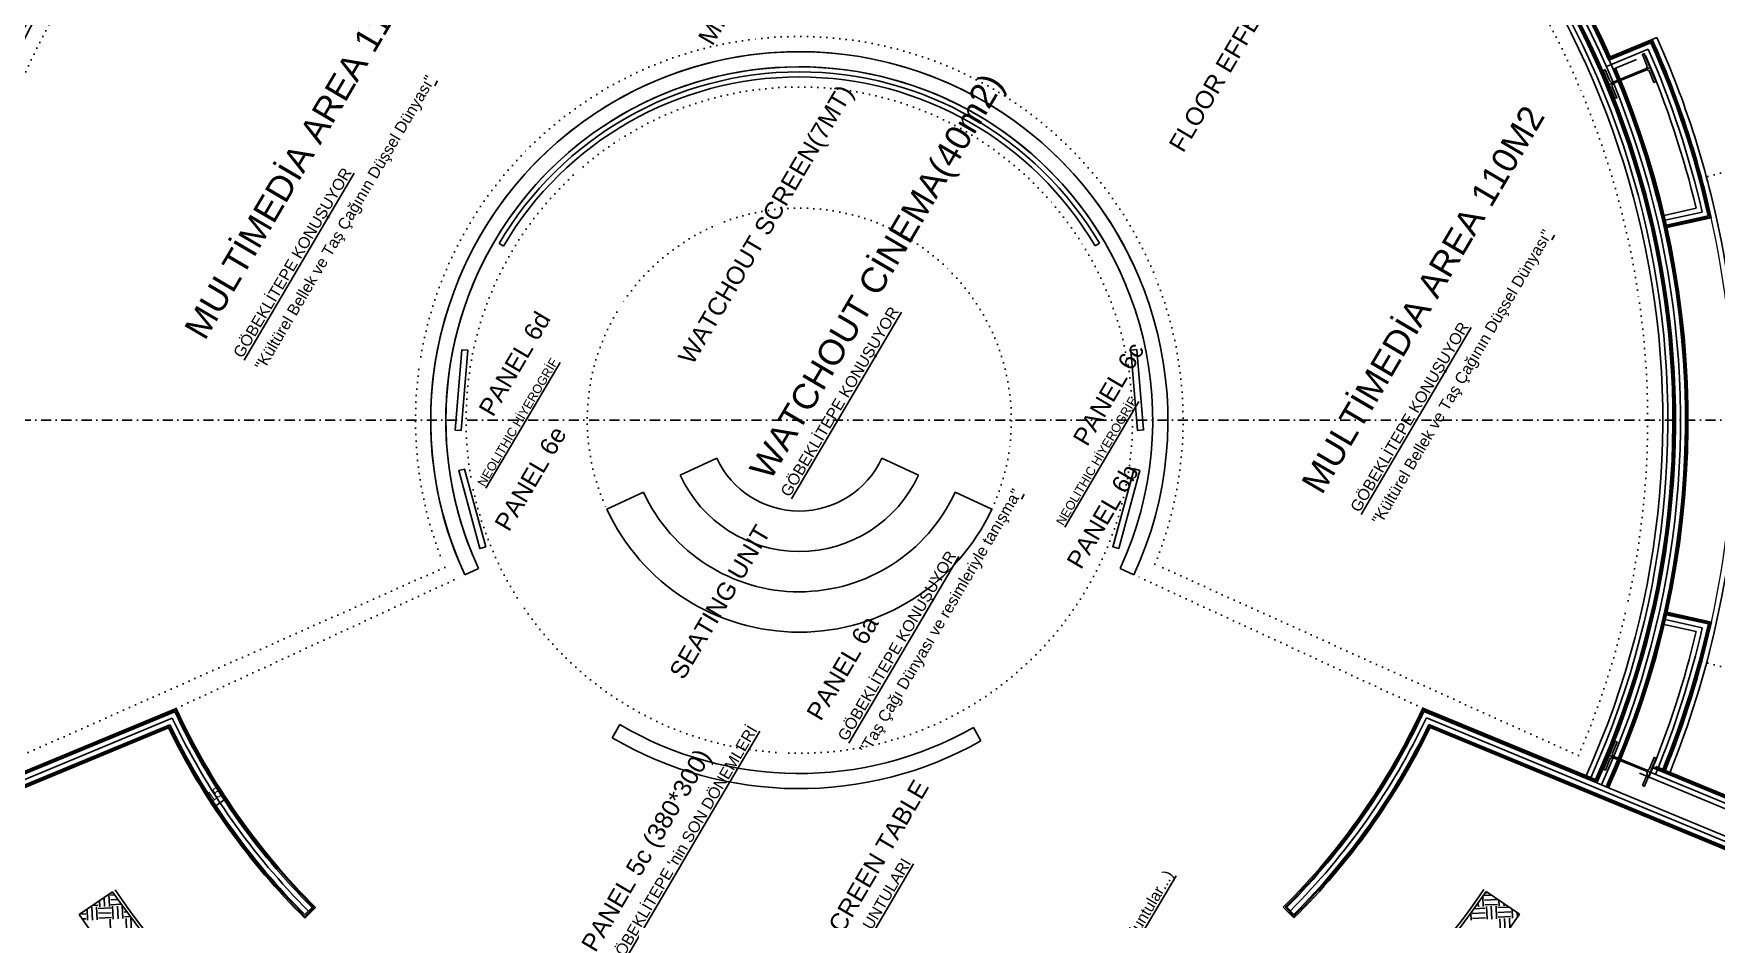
# Model space of a CAD drawing. Header units: millimetres. Extents: x 132785 to 150483, y 90225 to 103753.
# Drawn here: x 144102 to 145768, y 101748 to 102626 of the extents above; entities that cross this region are included whole.
import ezdxf

# ---------------------------------------------------------------- set-up
doc = ezdxf.new("R2010")
doc.units = ezdxf.units.MM
for name, pattern in [('061-GZM-AP-100$0$DASHDOT', [1, 0.5, -0.25, 0, -0.25]), ('061-GZM-AP-100$0$HIDDEN', [0.375, 0.25, -0.125]), ('DASHDOT', [1, 0.5, -0.25, 0, -0.25]), ('DOT', [6.35, 0, -6.35])]:
    doc.linetypes.add(name, pattern=pattern)
doc.layers.add('061-GZM-AP-100$0$A-HATCH', color=8, linetype='Continuous')
doc.layers.add('061-GZM-AP-100$0$A-kiris', color=252, linetype='Continuous', lineweight=0)
doc.styles.add('061-GZM-AP-100$0$text-50', font='ARIALN.TTF', dxfattribs={"height": 10})
doc.styles.get("Standard").update_dxf_attribs({"font": 'arial.ttf'})

msp = doc.modelspace()

# ---------------------------------------------------------------- hatches: boundary and pattern name
at = {"layer": '061-GZM-AP-100$0$A-HATCH'}
h = msp.add_hatch(dxfattribs=at)
h.set_pattern_fill('ANSI35', color=253, angle=22.51534, style=0)
h.set_pattern_definition([(67.51534, (144860.2734, 102242.716), (-5.867285, 2.428469), []), (67.51534, (144864.421, 102244.4354), (-5.867285, 2.428469), [7.9375, -1.5875, 0, -1.5875])])
h.paths.add_polyline_path([(146250.624, 101829.164), (146443.823, 101777.451), (146454.165, 101816.091), (146260.966, 101867.803)])
h.paths.add_polyline_path([(146250.402, 102657.013), (146501.525, 102724.373), (146511.888, 102685.739), (146260.765, 102618.379)])
h.paths.add_polyline_path([(145399.585, 103513.031), (145376.485, 103522.592), (145244.517, 103203.749), (145267.616, 103194.188)])
edge = h.paths.add_edge_path()
edge.add_line((145446.984, 103568.714), (145437.42, 103545.608))
edge.add_arc((144860.273, 102242.716), 1425, 412.017941, 426.107935, ccw=False)
edge.add_line((145737.239, 103365.906), (145494.528, 103060.608))
edge.add_line((145494.528, 103060.608), (145514.097, 103045.05))
edge.add_line((145514.097, 103045.05), (145772.367, 103369.918))
edge.add_arc((144860.273, 102242.716), 1450, 411.021405, 426.132205)

# ---------------------------------------------------------------- linework, layer by layer
at = {"color": 253, "ltscale": 12}
for p, q in [((145700.984, 102610.156), (145659.406, 102592.92)), ((145717.651, 102440.715), (145754.317, 102448.854)), ((145717.757, 102045.176), (145754.427, 102037.056)), ((144239.402, 101947.461), (144035.971, 101863.134)), ((145481.303, 101947.794), (145841.821, 101798.575)), ((145855.728, 101830.699), (145698.788, 101895.656))]:
    msp.add_line(p, q, dxfattribs=at)
at = {"color": 253}
for p, q in [((145703.589, 102616.648), (145662.006, 102599.411)), ((145704.237, 102618.269), (145662.652, 102601.032)), ((145704.883, 102619.89), (145663.297, 102602.652)), ((145666.02, 102590.249), (145662.059, 102599.432)), ((145689.116, 102599.823), (145666.02, 102590.249)), ((145716.567, 102445.597), (145748.298, 102452.64)), ((145718.818, 102435.853), (145760.308, 102445.062)), ((145719.091, 102434.633), (145761.802, 102444.114)), ((145719.363, 102433.413), (145763.294, 102443.164)), ((145716.676, 102040.294), (145748.411, 102033.267)), ((145718.921, 102050.039), (145760.416, 102040.851)), ((145719.194, 102051.259), (145761.909, 102041.801)), ((145719.465, 102052.479), (145763.401, 102042.751)), ((144243.149, 101957.133), (144072.14, 101886.246)), ((145648.597, 101886.668), (145477.551, 101957.464)), ((144032.828, 101855.065), (144236.332, 101939.423)), ((144033.454, 101856.678), (144236.943, 101941.029)), ((144241.892, 101953.906), (144070.864, 101883.01)), ((144242.52, 101955.519), (144071.501, 101884.628)), ((145649.237, 101885.05), (145478.181, 101955.85)), ((145649.876, 101883.433), (145478.809, 101954.237)), ((145483.766, 101941.363), (145844.455, 101792.074)), ((145484.377, 101939.757), (145845.113, 101790.449)), ((144032.204, 101853.453), (144235.724, 101937.818)), ((145484.986, 101938.152), (145845.771, 101788.823)), ((145849.121, 101828.022), (145692.243, 101892.954)), ((145862.335, 101833.376), (145705.307, 101898.369)), ((145863.987, 101834.045), (145706.933, 101899.049)), ((145865.639, 101834.714), (145708.557, 101899.73)), ((145659.121, 101879.606), (145649.876, 101883.433)), ((145659.121, 101879.606), (145839.187, 101805.077)), ((144286.177, 101851.175), (144277.685, 101863.539)), ((144280.515, 101859.418), (144292.847, 101867.888)), ((144298.509, 101859.646), (144290.016, 101872.01)), ((144180.241, 101775.617), (144147.27, 101752.97)), ((144177.127, 101761.072), (144176.567, 101773.093)), ((144179.708, 101773.906), (144179.647, 101775.209)), ((145540.091, 101773.661), (145540.019, 101775.2)), ((145540.555, 101775.981), (145573.539, 101753.352)), ((144155.516, 101747.353), (144155.008, 101758.284)), ((144160.274, 101747.574), (144159.683, 101760.26)), ((144165.953, 101762.141), (144160.236, 101761.875)), ((144165.031, 101747.796), (144164.441, 101760.482)), ((144178.786, 101759.56), (144166.1, 101758.97)), ((144167.612, 101760.629), (144167.327, 101766.747)), ((144172.369, 101760.851), (144171.947, 101769.92)), ((144182.432, 101772.444), (144178.196, 101772.247)), ((144185.659, 101767.826), (144178.417, 101767.489)), ((144188.931, 101763.211), (144178.639, 101762.732)), ((144180.889, 101748.534), (144180.298, 101761.22)), ((144185.646, 101748.755), (144185.056, 101761.441)), ((144190.404, 101748.977), (144189.813, 101761.663)), ((144370.738, 101752.908), (144377.782, 101760.007)), ((144370.743, 101751.138), (144379.547, 101760.011)), ((144370.749, 101749.369), (144381.314, 101760.017)), ((145339.491, 101760.274), (145350.062, 101749.632)), ((145341.258, 101760.269), (145350.067, 101751.4)), ((145343.023, 101760.265), (145350.071, 101753.17)), ((145539.169, 101759.315), (145528.454, 101758.816)), ((145532.752, 101760.605), (145532.569, 101764.549)), ((145537.51, 101760.827), (145537.041, 101770.899)), ((145545.862, 101772.34), (145538.579, 101772.001)), ((145551.486, 101767.834), (145538.8, 101767.244)), ((145551.708, 101763.077), (145539.022, 101762.486)), ((145541.272, 101748.288), (145540.681, 101760.974)), ((145546.029, 101748.51), (145545.439, 101761.196)), ((145550.786, 101748.731), (145550.196, 101761.417)), ((145563.216, 101760.434), (145551.856, 101759.905)), ((145553.367, 101761.565), (145553.097, 101767.376)), ((145558.125, 101761.786), (145558.022, 101763.998)), ((145566.644, 101749.469), (145566.23, 101758.366)), ((144153.635, 101753.622), (144147.826, 101753.352)), ((144153.857, 101748.865), (144150.225, 101748.696)), ((144179.008, 101754.803), (144166.322, 101754.212)), ((144179.229, 101750.046), (144166.543, 101749.455)), ((144178.308, 101735.7), (144177.717, 101748.386)), ((144194.489, 101755.524), (144191.694, 101755.394)), ((144197.887, 101750.914), (144191.916, 101750.636)), ((144194.166, 101736.438), (144193.575, 101749.124)), ((144198.923, 101736.659), (144198.333, 101749.346)), ((145525.414, 101747.55), (145525.103, 101754.222)), ((145539.391, 101754.557), (145526.704, 101753.967)), ((145539.612, 101749.8), (145526.926, 101749.21)), ((145564.763, 101755.738), (145552.077, 101755.148)), ((145564.985, 101750.981), (145552.298, 101750.391)), ((145554.549, 101736.192), (145553.958, 101748.879)), ((145559.306, 101736.414), (145558.715, 101749.1)), ((145563.924, 101739.625), (145563.473, 101749.321)), ((145571.377, 101750.216), (145571.155, 101754.987))]:
    msp.add_line(p, q, dxfattribs=at)
for p, q in [((145709.448, 102621.929), (145704.883, 102619.89)), ((144567.273, 102415.201), (144562.965, 102417.737)), ((145153.181, 102415.357), (145157.489, 102417.896)), ((145170.736, 102116.868), (145191.849, 102194.938)), ((144682.716, 101941.098), (144675.106, 101928.172)), ((144678.911, 101934.635), (144675.106, 101928.172)), ((145032.703, 101938.138), (145040.093, 101925.084)), ((145032.703, 101938.138), (145040.093, 101925.084))]:
    msp.add_line(p, q)
at = {"color": 253, "linetype": '061-GZM-AP-100$0$DASHDOT', "ltscale": 10}
for p, q in [((145702.758, 102591.949), (145662.112, 102575.1)), ((145702.945, 101893.934), (145662.29, 101910.761))]:
    msp.add_line(p, q, dxfattribs=at)
at = {"color": 253, "linetype": 'DOT'}
for p, q in [((145753.691, 102482.362), (146164.608, 102592.585)), ((144509.38, 102096.861), (144088.954, 101909.97)), ((144243.149, 101957.133), (144529.023, 102089.425)), ((145477.551, 101957.464), (145191.606, 102089.603)), ((145631.742, 101910.397), (145212.44, 102099.963)), ((145753.819, 102003.548), (146164.796, 101893.545))]:
    msp.add_line(p, q, dxfattribs=at)
at = {"color": 6, "linetype": 'DASHDOT', "ltscale": 20}
msp.add_line((141576.816, 102242.716), (147851.025, 102242.716), dxfattribs=at)
at = {"color": 7}
for p, q in [((144742.294, 102188.119), (144778.595, 102204.918)), ((144978.282, 102188.182), (144941.972, 102204.962)), ((144669.691, 102154.521), (144705.992, 102171.32)), ((145050.903, 102154.623), (145014.593, 102171.403)), ((144529.023, 102089.425), (144542.636, 102095.725)), ((145191.606, 102089.603), (145177.99, 102095.895))]:
    msp.add_line(p, q, dxfattribs=at)
at = {"color": 253, "linetype": 'Continuous'}
for points in [[(145662.798, 102578.929), (145658.308, 102589.761), (145656.368, 102588.957), (145667.856, 102561.243), (145669.796, 102562.047), (145665.306, 102572.879, -0.41421356), (145666.766, 102576.407), (145698.544, 102589.58, -0.41421356), (145702.072, 102588.119), (145706.562, 102577.288), (145708.502, 102578.092), (145697.014, 102605.805), (145695.074, 102605.001), (145699.564, 102594.17, -0.41421356), (145698.104, 102590.642), (145666.326, 102577.469, -0.41421356)], [(145665.483, 101912.984), (145669.967, 101923.818), (145668.026, 101924.621), (145656.553, 101896.902), (145658.494, 101896.099), (145662.978, 101906.932, -0.41421356), (145666.505, 101908.395), (145698.29, 101895.239, -0.41421356), (145699.752, 101891.711), (145695.268, 101880.878), (145697.208, 101880.075), (145708.682, 101907.794), (145706.741, 101908.597), (145702.257, 101897.763, -0.41421356), (145698.73, 101896.301), (145666.945, 101909.457, -0.41421356)]]:
    msp.add_lwpolyline(points, format="xyb", close=True, dxfattribs=at)
for points in [[(144525.435, 102232.319), (144532.086, 102312.042), (144526.107, 102312.541), (144519.456, 102232.818)], [(145195.118, 102232.498), (145188.424, 102312.218), (145194.403, 102312.72), (145201.097, 102233)], [(144549.764, 102117.124), (144528.838, 102194.338), (144523.047, 102192.769), (144543.972, 102115.554)], [(145170.851, 102117.29), (145191.735, 102194.516), (145197.527, 102192.95), (145176.642, 102115.724)]]:
    msp.add_lwpolyline(points, close=True)
at = {"color": 253, "linetype": 'DOT'}
msp.add_circle((144860.273, 102242.716), 330, dxfattribs=at)
at = {"color": 253}
for radius, start, end in [(880, 34.409678, 190.621008), (878.75, 34.328868, 190.701817), (877.5, 23.984511, 201.046084), (867.5, 335.533624, 204.497056), (866.25, 335.613489, 204.417191), (865, 335.69358, 204.337099), (1047.5, 20.874203, 42.093417), (1037.5, 20.305815, 42.067026), (1035, 20.16197, 33.506165), (1036.25, 20.233981, 33.575782), (878.75, 24.06395, 33.513843), (880, 24.143167, 33.433033), (922.5, 12.670613, 23.912827), (923.75, 12.592871, 23.988491), (925, 12.51534, 24.063954), (877.5, 335.556216, 23.331434), (878.75, 335.556216, 23.331434), (880, 335.556216, 23.331434), (912.5, 13.300238, 23.308825), (922.5, 337.829376, 347.360066), (923.75, 337.907328, 347.437808), (925, 337.985067, 347.51534), (912.5, 337.197996, 346.730442), (680, 204.832966, 225.222812), (680, 314.807867, 335.197713), (693.75, 205.924014, 225.119577), (692.5, 205.826574, 225.015968), (682.5, 205.034534, 225.012937), (681.25, 204.933931, 225.117682), (681.25, 314.912997, 335.096748), (682.5, 315.017742, 334.996146), (693.75, 314.911103, 334.106665), (692.5, 315.014712, 334.204105), (695, 206.021114, 225.222812), (695, 314.807867, 334.009565), (825, 214.484318, 325.546361), (822, 214.484318, 325.546361), (865, 214.484318, 325.546361)]:
    msp.add_arc((144860.273, 102242.716), radius, start, end, dxfattribs=at)
at = {"color": 253, "ltscale": 12}
for radius, start, end in [(872.5, 335.544985, 201.366092), (1042.5, 20.591396, 42.080285), (917.5, 12.983703, 23.608131), (917.5, 337.515425, 347.046977), (687.5, 205.433364, 225.012937), (687.5, 315.017742, 334.597315)]:
    msp.add_arc((144860.273, 102242.716), radius, start, end, dxfattribs=at)
for radius, start, end in [(860, 335.682985, 204.347695), (855, 335.672266, 204.358414), (930, 12.51534, 24.063954), (930, 347.51534, 12.51534), (930, 337.985067, 347.51534), (350, 239.51534, 299.51534), (365, 239.51534, 299.51534)]:
    msp.add_arc((144860.273, 102242.716), radius, start, end)
at = {"color": 253, "linetype": 'DOT'}
for radius, start, end in [(840, 336.695459, 203.335259), (380, 337.934529, 202.57112), (210, 335.197713, 204.832966)]:
    msp.add_arc((144860.273, 102242.716), radius, start, end, dxfattribs=at)
at = {"color": 7}
for radius, start, end in [(365, 22.51534, 202.51534), (365, 335.197713, 204.832966), (350, 22.51534, 202.51534), (350, 335.197713, 204.832966), (345, 30.515339, 149.51534), (340, 30.515339, 149.51534), (90, 204.832966, 335.197713), (130, 204.832966, 335.197713), (170, 204.832966, 335.197713), (210, 204.832966, 335.197713), (1380.444, 230.015262, 344.392782)]:
    msp.add_arc((144860.273, 102242.716), radius, start, end, dxfattribs=at)
at = {"color": 253, "lineweight": 0}
msp.add_arc((144860.273, 102242.716), 925, 347.51534, 12.51534, dxfattribs=at)
at = {"layer": '061-GZM-AP-100$0$A-kiris', "color": 253, "linetype": '061-GZM-AP-100$0$HIDDEN', "ltscale": 50}
for radius in [1450, 1400]:
    msp.add_circle((144860.273, 102242.716), radius, dxfattribs=at)

# ---------------------------------------------------------------- texts
at = {"color": 253, "attachment_point": 1, "rotation": 59.51534}
for s, width, insert, char_height in [('FLOOR EFFECTS with projectors', 670.8921, (145225.297, 102515.599), 17.5), ('MIRROR WALL', 670.8921, (144759.122, 102621.512), 17.5), ('MULTİMEDİA AREA 110M2', 509.70191, (144250.125, 102333.339), 25), ('WATCHOUT SCREEN(7MT)', 670.8921, (144739.437, 102305.274), 17.5), ('WATCHOUT CİNEMA(40m2) ', 509.70191, (144809.798, 102194.437), 25), ('MULTİMEDİA AREA 110M2', 509.70191, (145356.261, 102180.499), 25), ('PANEL 6d', 509.70191, (144541.851, 102253.904), 17.5), ('PANEL 6c ', 509.70191, (145130.282, 102224.59), 17.5), ('PANEL 6e', 509.70191, (144557.606, 102140.169), 17.5), ('PANEL 6b ', 509.70191, (145124.083, 102102.764), 17.5), ('PANEL 6a ', 509.70191, (144866.468, 101952.547), 17.5), ('PANEL 5c (380*300)', 670.8921, (144643.345, 101723.459), 17.5), ('5b TOUCHSCREEN TABLE', 670.8921, (144818.437, 101623.896), 17.5)]:
    msp.add_mtext_dynamic_manual_height_columns(s, width=width, gutter_width=12.5, heights=[0], dxfattribs=dict(at, insert=insert, char_height=char_height))
at = {"color": 7, "attachment_point": 1, "rotation": 59.51534}
for s, insert, char_height in [('"Kültürel Bellek ve Taş Çağının Düşsel Dünyası{\\L"}', (144320.285, 102296.574), 11.2), ('{\\LGÖBEKLİTEPE KONUŞUYOR}', (144299.017, 102309.094), 11.2), ('"Kültürel Bellek ve Taş Çağının Düşsel Dünyası{\\L"}', (145426.421, 102143.735), 11.2), ('{\\LGÖBEKLİTEPE KONUŞUYOR}', (144840.926, 102171.456), 11.2), ('{\\LGÖBEKLİTEPE KONUŞUYOR}', (145405.154, 102156.254), 11.2), ('"Taş Çağı Dünyası ve resimleriyle tanışma{\\L"}', (144918.863, 101917.047), 11.2), ('SEATING UNIT', (144730.544, 101993.352), 17.5), ('{\\LGÖBEKLİTEPE KONUŞUYOR}', (144897.596, 101929.566), 11.2), ("{\\LGÖBEKLİTEPE 'nin SON DÖNEMLERİ}", (144670.964, 101706.055), 11.2), ('{\\LGÖBEKLİTEPE  BULUNTULARI}', (144846.796, 101614.54), 11.2), ('{\\LGÖBEKLİTEPE (Tarih, Tanım, Kazı Alanı, Buluntular...)}', (145026.374, 101466.375), 11.2)]:
    msp.add_mtext_dynamic_manual_height_columns(s, width=670.8921, gutter_width=12.5, heights=[0], dxfattribs=dict(at, insert=insert, char_height=char_height))
at = {"char_height": 8.75, "attachment_point": 1, "rotation": 59.51534}
for insert in [(144540.982, 102180.585), (145114.048, 102142.011)]:
    msp.add_mtext_dynamic_manual_height_columns('{\\LNEOLITHIC HİYEROGRİF }', width=509.70191, gutter_width=12.5, heights=[0], dxfattribs=dict(at, insert=insert))
at = {"color": 253, "insert": (144280.954, 101871.992), "char_height": 10, "attachment_point": 5, "rotation": 34.484318, "style": '061-GZM-AP-100$0$text-50'}
msp.add_mtext('\\A1;15', dxfattribs=at)

doc.saveas('drawing.dxf')
